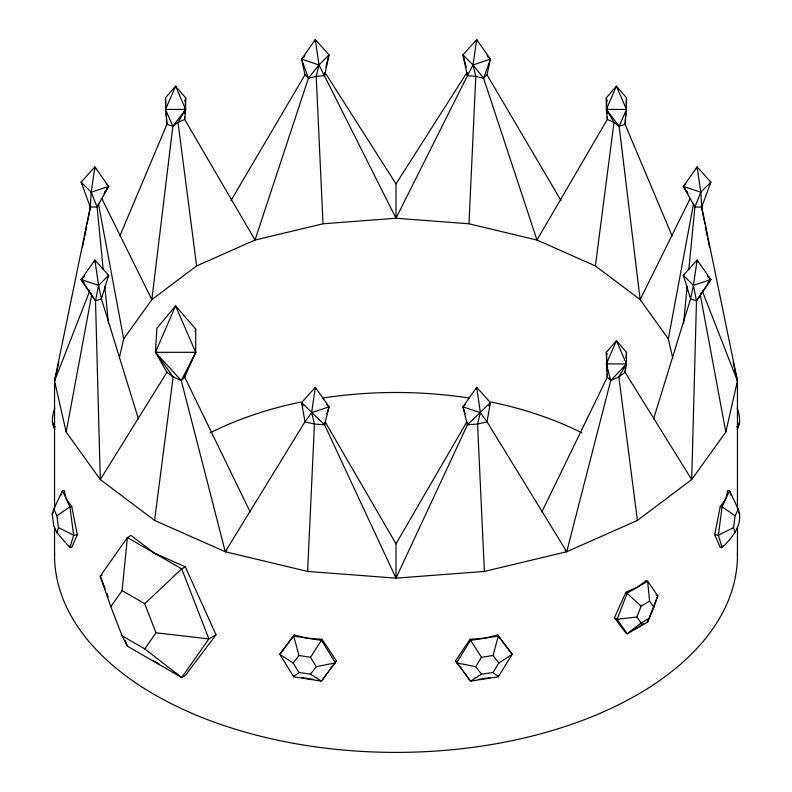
<?xml version="1.0" encoding="UTF-8"?>
<svg xmlns="http://www.w3.org/2000/svg" width="792" height="792" viewBox="0 0 792 792"><rect width="100%" height="100%" fill="white"/><g stroke="black" fill="none" stroke-linecap="round" stroke-linejoin="round"><path stroke-width="1.19" d="M697.92 262.132L697.108 260.023L683.357 275.319L690.574 298.861L696.485 300.831L710.85 279.576L697.108 260.023L693.426 285.377L696.485 300.831L691.703 479.586L637.441 520.413L566.726 551.737L484.377 571.438L396 578.15L307.623 571.438L225.275 551.737L154.559 520.413L100.297 479.586L66.181 432.036L54.549 381.011L90.268 207.059L91.219 192.218L94.891 166.865L108.643 186.407L97.089 207.059L103.188 269.537M184.793 117.048L184.694 119.453L255.034 240.045L323.027 223.79L396 218.236L468.973 223.79L536.966 240.045L595.366 265.914L640.164 299.623L668.339 338.887L672.725 358.142M184.952 113.444L185.635 97.792L175.576 86.179L165.518 97.792L165.518 109.415L166.934 124.324L119.948 235.808M307.623 571.438L314.434 424.037L311.632 412.642L315.315 387.278L329.066 406.831L324.572 424.809L396 578.15L467.428 424.809L490.426 402.583L476.685 387.278L462.934 406.831L467.428 424.809L477.566 424.037L487.011 421.78L490.426 402.583L488.961 405.959M468.973 223.79L475.794 76.349L473.002 64.964L476.685 39.6L490.426 59.152L487.011 74.804L483.595 78.22L475.794 76.349L467.428 75.715L396 218.236L318.998 64.964L315.315 39.6L301.574 59.152L304.989 74.804L308.405 78.22L316.206 76.349L324.572 75.715L329.066 54.896L315.315 39.6L314.503 41.709M625.64 113.474L625.066 124.324L672.052 235.808M626.096 105.029L626.482 97.792L616.423 86.179L606.365 97.792L606.365 109.415L607.306 119.453L536.966 240.045L483.595 78.22L473.002 64.964L462.934 54.896L476.685 39.6L477.497 41.709M625.482 366.399L625.066 372.26L691.703 479.586L725.818 432.036L737.451 381.011L701.732 207.059L700.781 192.218L697.108 166.865L683.357 186.407L694.911 207.059L688.812 269.537M626.066 358.182L626.482 352.321L616.423 340.699L606.365 352.321L607.306 377.121L541.807 512.028M626.482 97.792L626.482 109.415L625.066 124.324L619.146 126.294L614.008 122.423L607.306 119.453L607.207 117.048M683.555 323.433L687.139 286.684M110.811 606.702L122.107 590.624L127.393 537.53L130.967 535.461L154.559 553.212L185.298 566.824L216.028 634.768L185.298 675.477L181.715 677.546L127.393 646.183L122.107 635.827L110.811 606.702L100.228 576.17L127.393 537.53L181.715 568.894L208.88 638.897L181.715 677.546L144.708 648.876L122.107 635.827M184.823 101.218L185.635 97.792L185.635 109.415L172.854 126.294L151.836 299.623L123.661 338.887L119.275 358.142M154.559 520.413L173.161 376.942L155.46 352.321L156.856 328.373L175.576 305.851L195.693 329.086L195.693 352.321L184.694 377.121L181.279 380.536L225.275 551.737L226.977 550.044M595.366 265.914L614.008 122.423L606.365 109.415L616.423 86.179L626.482 109.415L619.146 126.294L640.164 299.623L690.03 198.822M54.816 429.452C50.985 422.948 52.331 414.82 54.826 408.127M735.105 532.699L733.55 527.561L735.105 515.75L738.203 509.068L729.551 490.802L727.719 490.515L725.818 498.831L720.255 506.583L714.701 534.709L720.255 547.331L722.086 547.609C732.204 537.907 743.827 524.076 738.203 509.068M66.181 432.036L91.595 295.376L91.06 293.04M668.339 338.887L693.584 203.425M82.576 246.936L84.239 238.511M84.714 236.105L86.605 226.472M87.08 224.067L90.644 206.019M94.08 262.132L94.891 260.023L108.643 275.319L101.425 298.861L95.515 300.831L98.574 285.377L94.891 260.023L81.15 279.576L95.515 300.831L100.297 479.586L166.934 372.26L155.46 352.321L175.576 305.851L195.693 352.321L181.279 380.536L173.161 376.942L166.934 372.26M684.526 277.438L683.357 275.319L693.426 285.377L690.574 298.861L653.588 418.869M54.549 508.306L54.549 381.011L58.875 362.033M95.713 168.973L94.891 166.865L81.15 182.16L90.268 207.059L97.089 207.059L97.535 205.118M700.94 293.04L700.405 295.376L725.818 432.036M185.239 374.725L184.694 377.121L250.193 512.028M195.149 331.492L195.693 329.086M565.023 550.044L566.726 551.737L610.721 380.536L626.482 363.934L626.482 352.321M325.769 67.27L329.066 54.896L318.998 64.964L308.405 78.22L255.034 240.045L196.634 265.914L151.836 299.623L101.97 198.822M464.211 672.358L470.458 681.13L481.487 674.23L493.07 672.438L498.851 663.062L493.07 655.489L498.287 636.075L497.802 635.016L484.377 638.233L469.973 639.322L455.568 660.795L470.458 681.13L498.287 676.823L512.206 654.301L497.802 635.016M52.242 514.196L53.797 509.068L62.449 490.802L64.281 490.515L66.181 498.831L71.745 506.583L77.299 534.709L71.745 547.331L69.914 547.609L56.895 532.699L53.797 526.017L52.242 514.196L53.42 512.186M61.093 495.287L62.449 490.802L69.914 506.87L73.636 535.273L69.914 547.609L68.914 545.47M56.895 532.699L58.45 527.561L56.895 515.75L53.797 509.068M737.174 408.127C739.669 414.82 741.015 422.948 737.184 429.452M326.819 413.85L329.066 406.831L326.552 404.316M653.846 607.226L657.815 595.772L647.628 581.279L646.292 580.506L637.441 587.169L625.918 592.268L614.394 617.75L625.918 633.016L627.254 633.788L647.628 622.027L653.846 607.226L649.608 601.197L647.628 581.279L627.254 593.05L617.077 619.294L627.254 633.788L641.134 623.037L649.608 618.146M483.595 78.22L490.426 59.152L487.07 55.796M475.863 389.387L476.685 387.278L480.368 412.642L477.566 424.037L484.377 571.438M696.287 168.973L697.108 166.865L710.85 182.16L701.732 207.059L694.911 207.059L694.465 205.118M641.134 623.037L636.897 617.008L641.134 606.088L649.608 601.197M647.628 622.027L657.815 595.772L656.024 594.742M54.549 381.011L89.813 290.674M694.911 207.059L700.781 192.218L710.85 182.16L709.107 185.328M172.854 126.294L165.518 109.415L175.576 86.179L185.635 109.415L184.694 119.453L177.992 122.423L172.854 126.294L166.934 124.324L166.36 113.474M610.721 380.536L606.365 363.934L616.423 340.699L626.482 363.934L625.066 372.26L618.839 376.942L610.721 380.536L607.306 377.121L607.177 373.577M294.198 635.016L279.794 654.301L293.713 676.823L321.542 681.13L336.432 660.795L322.027 639.322L307.623 638.233L294.198 635.016L279.794 654.301L293.149 663.062L298.93 672.438L310.513 674.23L321.542 681.13L327.789 672.358M294.198 675.764L293.713 676.823L298.93 672.438M322.027 639.322L310.513 657.281L316.295 666.646L310.513 674.23M723.086 545.47L722.086 547.609L718.364 535.273L722.086 506.87L729.551 490.802L730.907 495.287M466.231 67.27L462.934 54.896L467.428 75.715L473.002 64.964L490.426 59.152M107.474 277.438L108.643 275.319L98.574 285.377L101.425 298.861L138.412 418.869M396 578.15L396 543.797L466.805 421.928M736.808 427.195L739.758 422.166M230.878 200.762L304.989 74.804M225.275 551.737L304.989 421.78L311.632 412.642L329.066 406.831M481.487 674.23L475.705 666.646L481.487 657.281L493.07 655.489M104.049 193.604L108.643 186.407L106.128 183.893M396 218.236L396 183.883L466.765 72.814M104.722 192.337L108.643 186.407L91.219 192.218L81.15 182.16L82.893 185.328M696.485 300.831L710.85 279.576L707.494 276.22M144.708 648.876L156.004 632.798L144.708 603.672L122.107 590.624M329.234 670.428L336.432 660.795M293.149 663.062L298.93 655.489L293.713 636.075L321.542 640.381L335.452 662.904L316.295 666.646M707.533 283.19L710.85 279.576L693.426 285.377M84.506 276.22L81.15 279.576L95.515 300.831M308.405 78.22L301.574 59.152L304.93 55.796M465.181 413.85L462.934 406.831L465.448 404.316M685.872 183.893L683.357 186.407L687.951 193.604M144.708 603.672L181.715 568.894L185.298 566.824M643.342 623.472L637.441 627.908L631.155 630.689M56.895 515.75L69.914 506.87L71.745 506.583M498.851 663.062L512.206 654.301L498.287 636.075L470.458 640.381L456.548 662.904L475.705 666.646M102.277 574.992L100.228 576.17L105.128 588.793M216.028 634.768L208.88 638.897L156.004 632.798M733.55 527.561L718.364 535.273L714.701 534.709M489.971 677.635L478.368 679.427M77.299 534.709L73.636 535.273L58.45 527.561M636.897 617.008L617.077 619.294L614.394 617.75M165.518 109.415L185.635 109.415L177.992 122.423L196.634 265.914M626.482 109.415L606.365 109.415L619.146 126.294M195.693 352.321L155.46 352.321L181.279 380.536M606.365 363.934L626.482 363.934L618.839 376.942L637.441 520.413M324.572 422.839L324.572 424.809L314.434 424.037L304.989 421.78L301.574 402.583L315.315 387.278L316.137 389.387M313.632 679.427L302.029 677.635M720.255 506.583L722.086 506.87L735.105 515.75M298.93 655.489L310.513 657.281M301.574 59.152L318.998 64.964L316.206 76.349L323.027 223.79M700.781 192.218L683.357 186.407L687.278 192.337M98.574 285.377L81.15 279.576L84.467 283.19M462.934 406.831L480.368 412.642L487.011 421.78L566.726 551.737M158.945 663.805L152.589 660.379M625.918 592.268L641.134 606.088M493.07 672.438L498.287 676.823L497.802 675.764M324.572 424.809L301.574 402.583L303.039 405.959M455.568 660.795L462.766 670.428M481.487 657.281L469.973 639.322M325.235 72.814L396 183.883M487.011 74.804L561.122 200.762M738.58 512.186L739.758 514.196M52.242 422.166L55.193 427.195M325.195 421.928L396 543.797M91.219 192.218L97.089 207.059M702.187 290.674L737.451 381.011L737.451 508.306M106.91 593.386L108.247 596.831M125.166 640.441L127.393 646.183M607.167 354.618L606.365 352.321L607.088 371.22M607.177 101.218L606.365 97.792L607.048 113.444M733.125 362.033L737.451 381.011M701.356 206.019L704.92 224.067M705.395 226.472L707.286 236.105M707.761 238.511L709.424 246.936M98.416 203.425L123.661 338.887M104.861 286.684L108.445 323.433M165.518 97.792L165.904 105.029M737.451 526.838L737.451 555.261M467.428 72.765L467.428 75.715M467.428 422.839L467.428 424.809M324.572 72.765L324.572 75.715M54.549 526.838L54.549 555.261M737.431 552.885A341.451 197.139 0 0 1 396 752.4A341.451 197.139 0 0 1 54.569 552.885M210.048 432.907A281.942 162.776 0 0 1 300.851 402.039M323.027 398.029A281.942 162.776 0 0 1 468.973 398.029M491.149 402.039A281.942 162.776 0 0 1 581.952 432.907"/></g></svg>
